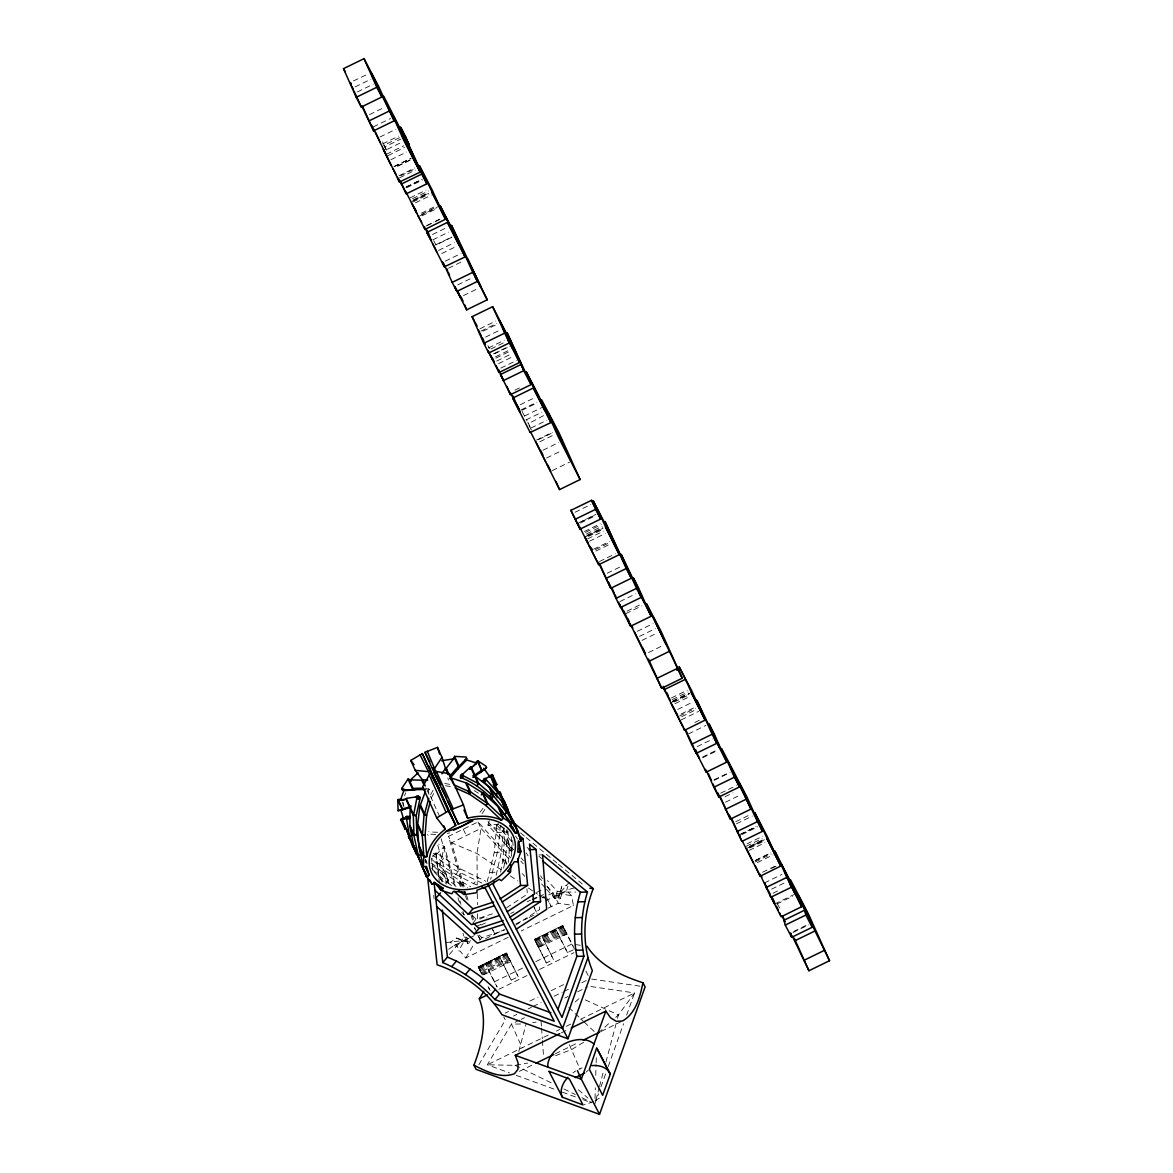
<?xml version="1.0" encoding="UTF-8"?>
<svg xmlns="http://www.w3.org/2000/svg" width="1173" height="1173" viewBox="0 0 1173 1173"><rect width="100%" height="100%" fill="white"/><g stroke="black" fill="none" stroke-linecap="round" stroke-linejoin="round"><path stroke-width="0.75" stroke-dasharray="5 3.75" d="M487.176 881.817L494.258 852.404L496.78 824.604M500.402 825.557L498.114 849.105L490.666 879.325M496.15 875.322L501.326 852.214L503.76 829.091M595.019 1098.617L595.356 1087.87M595.737 1075.348L596.075 1064.6M596.133 1062.811L596.295 1057.445M461.18 886.421L459.801 880.732L443.482 869.457L430.432 858.269M508.525 862.434L509.214 850.322L507.88 829.839M511.487 856.319L511.78 851.129L507 840.528L504.434 839.721L504.009 827.639M500.592 872.184L502.894 859.706L504.434 839.721L507.322 839.897L512.102 850.498L509.214 850.322L504.434 839.721M506.927 863.753L505.46 860.513L507 840.528M503.642 868.225L504.962 861.085L502.894 859.706L505.827 866.202M398.908 175.803L414.758 167.944M574.77 887.756L569.169 889.325L568.362 892.345L571.471 895.6L573.494 905.453L521.252 930.937M518.774 1051.536L526.091 1023.985M595.781 1100.494L599.007 1088.265M599.476 1086.521L603.626 1070.802M605.942 1062.078L617.027 1020.173M617.482 1018.413L618.406 1014.924L634.564 992.945L588.978 986.244M546.442 889.207L554.976 898.562L559.301 899.192L560.342 898.518L558.715 896.978L561.764 886.685L566.72 885.292M558.715 896.978L561.764 886.685M489.273 820.689L487.909 825.059L512.293 851.789M547.292 886.377L554.976 898.562L557.263 891.289L547.498 880.6M560.342 898.518L562.38 892.037L560.782 890.366M559.492 893.943L566.104 892.096L567.923 886.275M451.576 885.556L447.397 882.536L442.617 871.935L443.482 869.457L448.262 880.058L457.998 887.096M447.397 882.536L448.262 880.058L430.99 863.592M460.403 886.465L458.936 883.21L459.801 880.732L470.725 886.759M594.858 1103.984L598.523 1093.735M600.957 1086.902L605.855 1073.236M608.288 1066.404L623.567 1023.706M626.617 1015.158L634.564 992.945L577.556 1020.759M559.492 894.046L557.718 897.536L559.301 899.192M433.086 790.25L429.846 796.159L426.679 789.165L427.896 787.64L429.318 789.502L428.116 791.027L440.872 819.297M431.268 798.021L433.702 793.593M463.98 936.802L471.018 939.529L468.731 943.371L461.268 941.376L463.98 936.802L462.983 933.283M508.188 937.3L465.754 958.004L460.285 951.288L458.614 950.658L466.663 937.124M465.754 958.004L473.804 944.441M478.848 1064.747L505.372 1020.011L503.76 1016.903M431.649 868.592L433.233 866.246L431.18 861.7M448.262 880.058L446.678 882.404L441.898 871.803L443.482 869.457M482.088 813.607L485.695 808.256M467.103 941.67L463.467 940.805L457.191 945.218L450.168 942.491L456.429 938.077L467.103 941.67L467.543 943.81M449.523 954.441L457.191 945.218M432.602 856.803L436.092 852.654L460.461 868.9L485.695 881.202M432.734 870.146L431.429 858.181L438.893 863.856L443.555 858.343M438.893 863.856L455.798 874.413L460.461 868.9M455.798 874.413L473.628 883.636L478.291 878.122M472.66 923.268L476.165 919.133L495.197 912.917M479.61 940.409L481.942 937.638L504.287 930.35M554.976 898.562L569.213 882.345M436.033 854.868L444.332 846.305L438.717 844.135M598.347 1032.973L610.385 1022.138M615.737 1017.328L618.406 1014.924L585.18 999.851M586.045 1072.181L588.245 1070.245M575.166 1002.006L580.195 997.593M433.174 853.372L435.989 854.472L437.368 853.489L434.553 852.404M448.716 949.25L454.039 945.497L467.983 938.693M506.589 907.741L527.41 894.134L526.882 888.782M515.665 925.174L539.624 909.5L539.345 905.879M583.582 1042.313L571.647 1049.542L555.269 1055.773M595.019 1100.787L599.476 1098.119M463.071 887.155L448.526 836.349L477.998 821.95L510.783 857.874M464.112 886.583L451.576 842.786L481.033 828.387L508.965 858.988M353.454 80.937L367.838 74.119M355.111 86.919L370.932 79.192M357.384 91.934L373.19 84.207M369.48 114.631L383.718 107.696M373.293 126.919L390.682 118.429M379.964 137.021L395.785 129.294M382.721 143.854L398.541 136.127M399.553 137.652L383.747 145.364L386.269 150.232M386.518 150.1L385.023 146.757L400.829 139.044M387.413 149.22L401.65 142.27M386.416 154.25L403.805 145.76M388.102 155.598L404.612 147.387M390.873 159.733L406.694 152.021M393.923 166.639L411.327 158.15M394.319 166.507L410.125 158.795M410.183 159.983L395.946 166.918L410.198 160.115M400.711 175.73L414.934 168.795M399.67 177.753L415.491 170.041M406.371 186.844L422.192 179.117M405.917 187.255L421.737 179.542M406.723 187.739L422.544 180.026M410.183 197.841L426.004 190.129M412.559 198.706L428.38 190.994M413.16 200.011L427.397 193.061M414.26 200.143L428.482 193.208M411.826 201.448L428.57 193.442M413.087 201.932L428.893 194.205M415.447 202.826L431.253 195.114M421.459 213.149L435.696 206.199M421.591 214.322L437.412 206.595M419.729 215.935L437.118 207.445M422.089 215.788L436.327 208.838M425.902 226.022L433.819 222.166M435.403 221.389L440.139 219.072M427.28 225.465L433.614 222.386M435.198 221.609L439.934 219.292M432.485 234.527L446.722 227.577M432.822 239.849L448.643 232.122M435.96 244.717L451.781 237.005M451.766 237.313L435.96 245.025L432.588 238.544M438.555 250.421L454.362 242.708M441.737 253.544L455.974 246.594M445.197 261.227L461.018 253.5M448.497 268.206L462.734 261.271M457.763 284.878L472.001 277.928M463.526 295.567L477.763 288.617M479.992 328.763L495.798 321.05M480.945 331.094L496.766 323.367M482.924 331.211L497.161 324.276M485.578 337.091L499.815 330.141M488.437 347.97L504.258 340.258M490.901 348.982L505.138 342.047M493.466 353.85L509.287 346.138M494.859 353.616L509.097 346.68M495.475 356.841L509.712 349.906M495.856 358.117L510.094 351.167M496.722 361.049L510.959 354.099M498.54 363.63L512.777 356.68M500.856 368.087L516.677 360.375M514.918 390.125L519.668 387.808M520.269 404.714L534.507 397.779M521.12 409.876L536.941 402.163M521.824 410.359L536.061 403.424M524.404 416.063L541.809 407.574M526.003 419.949L541.823 412.236M543.554 415.638L528.085 423.878M531.017 427.998L546.823 420.286M536.516 440.066L552.336 432.353M538.744 439.494L552.982 432.544M539.888 441.722L554.111 434.772M543.026 450.183L558.832 442.47M546.559 458.027L560.797 451.077M552.248 470.608L569.638 462.133M575.034 512.264L590.84 504.537M578.568 522.879L595.957 514.39M581.28 521.765L595.517 514.815M580.503 523.011L594.74 516.076M584.418 531.472L600.239 523.759M585.547 532.337L601.353 524.624M586.339 533.979L602.16 526.266M586.94 535.284L602.761 527.571M585.591 536.721L603.039 528.217M588.098 535.665L602.336 528.715M588.435 536.428L602.673 529.478M587.644 538.876L603.45 531.164M589.476 541.208L605.283 533.495M593.655 549.184L609.476 541.471M595.371 549.594L609.608 542.644M595.869 551.061L610.107 544.111M599.476 561.515L615.297 553.803M607.189 573.245L621.426 566.295M619.931 601.558L635.737 593.831M627.071 611.118L641.308 604.183M625.883 613.626L641.69 605.913M637.291 631.323L653.112 623.611M639.549 636.338L655.37 628.611M641.998 640.399L656.235 633.449M648.581 652.511L662.818 645.561M671.381 697.95L687.202 690.237M672.173 699.592L687.994 691.879M672.774 700.897L688.595 693.17M672.29 701.791L689.68 693.316M672.364 702.041L689.753 693.551M674.284 702.041L688.507 695.09M675.062 703.712L689.299 696.762M677.759 709.401L691.997 702.451M681.073 714.02L695.31 707.084M679.636 715.97L695.442 708.257M681.704 716.674L695.941 709.724M681.22 719.899L698.624 711.41M694.812 722.495L701.131 719.401M688.478 733.902L705.882 725.413M697.129 746.673L712.935 738.961M702.686 757.01L716.923 750.075M702.642 757.743L716.879 750.808M714.108 779.825L728.345 772.875M714.21 780.309L730.017 772.596M720.662 793.168L736.571 785.499M725.017 796.746L732.92 792.889M479.845 919.192L486.106 916.142L486.971 917.931M536.53 892.477L542.791 889.413M725.53 802.171L739.767 795.235M476.238 926.655L482.807 923.444M527.146 901.817L530.431 900.219M532.073 899.412L538.642 896.216M480.959 925.116L487.22 922.066M532.601 899.926L543.554 894.588M510.695 913.488L513.95 911.905M542.776 897.844L545.9 896.319M548.729 894.94L552.952 892.873L571.471 895.6M469.625 937.901L474.566 935.482M545.357 900.952L569.169 889.325M485.534 938.723L504.669 929.383M516.047 923.825L527.425 918.283M529.052 917.491L537.175 913.518M548.128 908.181L558.304 903.21L573.494 905.453M735.779 821.687L750.016 814.751M736.497 823.798L752.318 816.071M740.046 834.414L755.852 826.701M741.175 834.062L756.981 826.349M741.966 834.546L757.787 826.833M483.804 974.763L510.563 961.713L506.325 953.004L478.173 966.86L480.607 972.065L508.774 958.326L518.217 976.684L511.164 980.129L499.669 956.963L511.164 980.129M574.55 949.206L566.119 932.828L537.952 946.582L538.348 947.447L566.896 934.221L562.659 925.526L534.492 939.265L546.383 962.945L553.421 959.514L541.926 936.347L553.421 959.514M506.457 953.194L478.173 966.86L481.531 973.414M562.791 925.717L534.507 939.368L538.73 947.96M478.335 967.241L506.34 953.106M534.668 939.764L562.673 925.629M481.619 973.443L478.54 967.27L506.721 953.532L518.217 976.684M546.383 962.945L534.888 939.778L563.055 926.04L573.011 946.112M478.628 967.901L506.501 953.502M534.961 940.423L562.835 926.025M479.024 968.781L507.191 955.042L506.795 954.162M535.357 941.289L563.524 927.55L563.128 926.67M479.508 969.807L507.674 956.068L507.191 955.042M535.841 942.33L564.022 928.591L563.524 927.55M480.05 970.936L508.217 957.197L507.674 956.068M536.384 943.444L564.55 929.705L564.022 928.591M536.941 944.588L565.107 930.834L566.896 934.221M481.135 973.135L509.302 959.397M537.483 945.643L565.65 931.905M747.01 843.871L762.831 836.158M481.619 974.059L509.786 960.32L510.563 961.713M482 974.924L489.053 971.493L488.657 970.628L489.434 972.021L485.593 963.839L497.088 986.992L489.053 971.493M503.129 964.631L510.182 961.186M538.348 947.447L545.386 944.016M573.142 949.895L567.497 952.637L559.462 937.139L566.515 933.708M746.233 846.29L762.039 838.578M750.002 846.041L764.239 839.106M749.503 846.95L763.74 840M747.069 848.255L764.503 839.751M749.576 847.199L763.814 840.249M749.914 847.962L764.151 841.012M749.107 850.41L764.928 842.698M494.405 981.83L523.363 967.71M535.87 961.596L571.867 944.03L580.298 945.277M755.764 860.19L770.001 853.24M755.133 860.718L770.954 853.006M755.265 861.891L771.086 854.179M757.347 862.595L773.154 854.882M498.906 989.279L528.29 974.939M539.712 969.367L573.993 952.637M762.538 872.272L775.192 866.099M771.585 868.401L776.321 866.085M764.517 882.902L781.922 874.413M505.196 1013.105L508.496 1011.493M529.859 1001.068L538.084 997.065M551.237 990.642L564.389 984.235M771.599 889.163L785.837 882.213M513.495 1016.053L516.75 1014.469M528.129 1008.912L531.384 1007.328M532.997 1006.537L541.134 1002.578M554.125 996.229L562.248 992.27M563.876 991.478L568.758 989.103M581.749 982.754L586.632 980.379M773.007 893.254L779.327 890.16M519.551 1020.114L511.472 1024.058L487.308 1064.791L509.493 1072.884M521.164 1019.337L524.39 1017.753M564.756 998.062L567.981 996.493M577.673 991.757L587.365 987.036M774.796 903.928L793.769 894.662M776.849 904.016L792.669 896.289M548.246 1035.07L487.308 1064.791L515.123 1065.319L527.674 1063.046M556.383 1031.096L559.638 1029.498M566.163 1026.331L571.046 1023.941M561.383 1032.826L566.324 1030.407M793.696 931.45L807.933 924.5M792.948 932.535L808.769 924.823M519.39 1071.316L534.126 1064.131M555.401 1053.75L578.304 1042.577M601.221 1031.39L620.854 1021.815M593.538 1101.682L584.345 1104.658M497.176 824.311L498.628 823.901M532.747 1022.695L536.076 1022.05M447.25 833.329L449.758 832.933M445.564 942.667L471.018 939.529M498.95 824.179L487.909 825.059L509.097 833.504M496.648 832.434L503.701 832.229M494.258 852.404L501.326 852.214M539.037 854.97L542.571 854.868M490.05 872.389L497.103 872.184M520.607 1024.014L511.472 1024.058L522.176 1047.782M566.104 892.096L575.796 892.052M429.318 789.502L425.344 788.095M435.696 834.443L427.456 833.974L428.072 835.337M557.263 891.289L562.38 892.037M591.661 979.059L641.543 986.39M444.758 783.476L451.253 784.62M445.447 785.705L451.957 786.848M454.039 945.497L457.529 946.42L458.614 950.658M509.214 850.322L511.78 851.129M502.894 859.706L505.46 860.513M516.325 1075.377L553.876 1089.057M562.41 1092.166L576.075 1097.151M582.908 1099.629L591.441 1102.752M456.429 938.077L463.467 940.805M481.942 883.034L455.007 870.131L432.676 855.249M473.628 883.636L477.015 885.043M515.123 1065.319L552.542 1083.471M563.934 1088.999L575.327 1094.512M581.837 1097.679L591.603 1102.415M459.713 883.166L467.514 887.477M474.141 790.558L479.83 794.121M501.194 869.794L476.986 853.548L451.576 842.786L448.526 836.349M510.284 875.879L517.85 880.952M528.451 888.064L537.527 894.149M539.037 895.175L543.583 898.21M442.617 871.935L458.936 883.21M520.563 832.903L524.786 836.393M526.178 837.566L557.072 863.137M558.48 864.296L582.351 884.061M500.358 825.337L507.381 831.158M527.058 847.434L531.266 850.924M499.581 825.323L507.777 832.112M463.716 940.775L468.174 941.215L468.731 943.371M431.459 862.859L441.898 871.803M578.289 1089.761L587.952 1098.06M538.979 856.261L541.721 858.636M479.244 935.204L481.942 937.638M432.91 869.75L446.678 882.404M461.751 912.462L464.42 914.925M438.687 876.598L446.59 884.017M472.235 915.453L476.165 919.133M443.145 881.715L432.588 870.131M568.861 1007.519L582.937 1020.847M584.213 1022.05L594.462 1031.741M496.282 824.472L513.363 843.182M487.968 821.672L513.715 849.882M521.076 857.947L523.525 860.63M538.231 876.759L541.911 880.791M546.823 886.158L552.952 892.873L558.304 903.21M520.841 861.143L523.275 863.812M541.559 883.856L545.225 887.873M522.322 873.636L524.756 876.29M542.967 896.26L546.603 900.248M427.148 863.416L424.978 860.718L426.342 863.753M515.607 836.114L517.528 839.15M526.164 852.859L528.085 855.909M540.577 875.718L542.498 878.753M522.19 411.562L527.029 420.755M528.994 425.564L531.237 429.875M382.501 141.889L385.023 146.757M527.777 422.177L531.824 429.992M777.303 903.606L780.5 909.764M585.84 971.009L588.26 975.672M546.677 897.785L551.266 906.656L548.187 900.234M534.111 907.609L536.413 912.051L534.111 907.11M492.631 929.705L494.918 934.133L492.631 929.324M477.778 935.101L480.08 939.529M488.027 986.552L489.376 989.147M442.104 881.92L438.086 873.929L444.332 846.305L455.916 886.759M567.497 952.637L556.017 929.471L559.462 937.139M488.511 987.343L490.035 990.437M487.939 345.58L489.434 348.586M564.55 929.705L565.107 930.834M508.217 957.197L508.774 958.326M478.54 936.201L480.08 939.397M477.998 821.95L481.033 828.387L476.986 853.548L477.235 884.589M569.345 1044.674L580.078 1069.336M463.276 829.164L466.311 835.601M474.596 927.462L476.883 932.286M474.522 928.122L475.006 929.163M563.055 926.04L563.451 926.905L535.284 940.658L534.888 939.778M504.962 861.085L506.428 864.34M506.721 953.532L507.103 954.397L478.936 968.136L478.54 967.27M459.801 880.732L462.734 887.228M402.09 801.936L404.011 806.218M425.344 859.091L426.825 862.375M447.807 777.919L448.511 780.148M466.619 895.351L468.115 900.6M472.132 914.617L474.141 921.626M465.578 895.923L466.575 899.427M471.091 915.189L473.1 922.198M459.948 900.835L460.945 904.354M462.968 911.377L463.965 914.896M441.151 838.754L455.051 887.301M458.027 897.697L459.508 902.902M437.808 845.352L448.878 884.031M460.71 939.192L461.268 941.376M436.092 852.654L439.406 883.108M435.989 854.472L438.761 879.955M433.687 895.336L434.083 898.958M425.711 859.648L426.107 863.269M512.674 840.44L513.231 847.522M541.061 1021.082L541.442 1026.404M541.559 1028.178L542.307 1038.823M542.425 1040.598L543.554 1056.58M511.208 836.833L512.102 850.498M506.956 829.531L507.322 839.897M477.308 893.723L477.396 904.676M477.484 913.811L477.528 919.28M483.012 808.226A44.838 33.269 -24.3 0 1 479.742 812.508M437.632 832.229A44.838 33.269 -24.3 0 1 428.688 831.54M403.292 806.306A44.838 33.269 -24.3 0 1 403.307 802.669M404.553 795.895A44.838 33.269 -24.3 0 1 405.638 792.787M572.952 1072.84A26.656 17.771 -27.4 0 1 575.84 1070.934M578.905 1069.263A26.656 17.771 -27.4 0 1 582.087 1067.885"/><path stroke-width="1.5" d="M423.409 866.818L423.761 857.096L418.629 845.718L423.409 866.818L426.415 866.334L429.201 875.234L426.268 876.334L413.556 845.454L426.547 876.876L432.251 884.339L434.904 882.712L443.159 888.24L441.576 890.586L451.825 893.797L453.408 891.436L464.933 892.11L464.845 894.544L476.883 892.638L476.971 890.204L488.686 885.835L499.273 879.31L501.34 880.703L510.108 872.463L508.041 871.084L514.361 861.7L517.234 861.876L520.695 851.979L517.806 851.818L518.158 842.082L521.091 840.997L518.319 832.097L515.387 833.182L509.683 825.719L511.868 823.666L498.481 806.76L503.613 818.138L501.414 820.191A47.976 35.586 -24.3 0 0 467.616 818.226L463.452 804.854L449.406 773.769L436.4 771.467L434.098 772.596L458.35 824.15L467.924 820.587A44.838 33.269 -24.3 0 1 514.229 838.592A44.838 33.269 -24.3 0 1 487.616 883.768L476.663 887.844A44.838 33.269 -24.3 0 1 432.016 873.87A44.838 33.269 -24.3 0 1 447.074 830.748L455.74 825.425L422.339 753.594L410.77 760.427L415.257 770.353L423.834 781.57L421.767 780.192L409.142 779.854L411.21 781.233L410.594 779.869L408.028 779.063L401.709 788.447L404.274 789.253L400.829 799.136L397.808 799.619L398.072 810.704L410.579 807.581M447.573 773.857L446.239 768.256L454.406 757.773L458.262 766.336L458.174 768.77L449.714 778.593M441.664 760.749L453.702 758.843L454.567 756.365L466.092 757.04L466.707 758.403L459.039 766.292L458.174 768.77L465.842 760.881L465.226 759.518L475.476 762.729L477.66 760.661L485.915 766.189L486.531 767.553L484.346 769.605L473.276 777.362L474.141 774.884L470.578 766.966L462.617 774.209L463.32 775.764L462.455 778.227L460.49 777.89L460.578 775.456L461.839 774.253L462.455 778.227C486.883 788.315 503.686 810.279 515.387 833.182L518.041 831.554L507.191 812.713L502.411 802.097L512.909 820.176L518.319 832.097M461.839 774.253L462.455 778.227M481.253 795.001L482.836 792.655L497.865 806.467L502.997 817.845L501.414 820.191L486.033 805.602L469.713 794.326L469.801 791.892L465.696 782.787L450.505 777.714M557.864 1009.498L576.852 956.376C572.835 935.174 574.184 912.873 580.386 892.228L542.527 860.879M494.229 881.612L493.276 884.75L562.028 1017.387L583.919 956.171C579.887 934.984 581.251 912.667 587.438 892.023L542.571 854.868L546.677 909.31L516.296 929.163M519.595 362.501L498.965 319.496L510.343 341.666L505.856 332.252L492.645 306.666L472.074 316.695L483.76 343.337L488.76 352.97L509.317 342.941L508.305 340.493L519.595 362.501L499.038 372.53L487.733 350.536L488.76 352.97M492.645 306.666L509.317 342.941M510.988 864.97L510.592 871.891L508.041 871.084M422.529 834.546L424.054 814.561L419.949 805.455L417.735 823.93L422.529 834.546L425.095 835.337L426.767 856.613L423.761 857.096M406.694 818.358L405.99 816.819L408.878 816.98L409.582 818.534L406.694 818.358L406.899 816.364L409.788 816.54L409.582 818.534L406.562 819.003L405.873 817.464L401.943 819.282L409.377 835.733L412.383 835.249L411.826 831.906M587.057 946.274C599.579 965.57 621.734 975.892 642.951 982.769C639.989 996.786 635.898 1013.413 622.482 1021.009L616.397 1021.36L610.678 1017.929L605.855 1011.126L571.266 1028.003M445.52 219.38C420.99 169.777 433.834 195.114 425.696 178.487L419.479 165.76L432.031 189.718L438.863 204.659L431.649 191.654L432.06 192.665L445.549 219.219L424.963 229.424L424.127 227.019M619.3 554.653C594.77 505.05 607.614 530.387 599.476 513.759L593.289 500.9L607.394 528.246L612.643 539.932L605.429 526.926L619.3 554.653L598.729 564.697L588.699 545.005M663.185 686.322L664.754 689.401L685.311 679.372L679.094 666.645L691.645 690.604L698.478 705.53L691.264 692.539L691.674 693.551L705.164 720.09L684.577 730.295L683.742 727.89M780.763 866.187C756.248 816.584 769.077 841.921 760.954 825.293L754.723 812.566L767.289 836.525L774.121 851.466L766.907 838.46L767.318 839.472L780.807 866.026L760.207 876.231L755.309 865.85M413.629 814.824L416.796 798.461L416.092 796.907L406.195 798.373L409.773 806.291L411.078 805.91L410.462 807.83L413.629 814.824L416.195 815.631L416.84 834.633L421.283 854.956L418.35 856.055M443.834 825.836L445.3 829.106A47.976 35.586 -24.3 0 0 426.767 856.613L423.893 856.451L418.746 845.059L417.412 824.575L422.207 835.176L425.095 835.337L426.62 815.352L424.553 813.974L428.731 798.373M430.344 801.496L426.62 815.352L424.054 814.561M465.842 760.881L466.707 758.403M462.617 774.209L460.49 777.89M470.578 766.966L469.713 769.444L477.675 761.732L481.531 770.309L479.948 772.655L486.531 767.553M455.197 787.86L469.713 794.326L470.578 791.863L466.473 782.758L482.118 792.523L486.898 803.138L486.033 805.602L487.616 803.256L482.836 792.655M474.141 774.884L472.954 775.72L474.845 776.423L477.998 783.417L477.132 785.895L478.716 783.549L475.564 776.555L488.965 786.76L493.071 795.866L491.487 798.212L490.123 795.177M464.933 892.11L464.068 894.588L458.511 890.571M587.908 957.681L562.6 1028.442L494.068 1003.472M427.69 877.771L437.133 964.793C463.262 973.59 487.323 991.112 501.912 1014.704L567.952 1038.779L592.336 970.599C581.559 944.764 583.186 914.412 593.245 888.635L511.648 821.085M483.789 991.302L479.317 998.839C487.719 1020.349 481.854 1044.425 473.951 1065.216L476.106 1069.365L599.535 1114.35L645.106 986.918L642.951 982.769M605.855 1011.126L581.324 1079.219L599.535 1114.35M596.72 1047.87L589.345 1069.277L602.658 1095.318L610.253 1074.248L597.57 1049.483M425.418 791.335L420.447 804.869L424.553 813.974M416.796 798.461L419.348 799.268L417.28 797.875L418.233 796.115L420.301 797.493L416.195 815.631L413.307 815.47L410.139 808.476L409.846 825.352L413.966 834.458L416.84 834.633L413.834 835.103L409.729 825.997L413.483 844.839L418.277 855.44L421.283 854.956M434.303 781.658L438.937 788.212L431.488 773.857L429.201 774.986L422.691 786.804L436.723 817.889L445.3 829.106M499.038 372.53L498.305 370.463M770.588 896.319L781.13 916.787L801.745 906.67L781.071 863.768L792.449 885.938L787.963 876.524L774.752 850.924L791.423 887.213L770.866 897.242L759.899 874.061M432.573 769.18L424.949 752.318L437.5 747.392L441.986 757.318L434.86 768.051L432.573 769.18L439.186 781.936M441.898 773.828L445.447 768.462L448.306 774.781M473.54 766.233L477.675 761.732M473.276 777.362L474.86 775.001L481.531 770.309M497.425 797.64L495.636 794.634L497.836 792.567L493.246 784.194L493.98 784.033L490.402 776.115L485.725 778.505L486.414 780.045L484.229 782.112L482.514 781.057L485.109 778.212L485.813 779.766L484.229 782.112L488.789 787.112M404.802 828.798L405.594 827.801L402.016 819.898L400.931 820.22M440.462 892.873L435.799 898.386L474.391 933.899L503.965 924.251M482.088 887.155L485.461 888.562L554.213 1021.199L494.918 999.587C480.519 983.722 462.529 970.936 442.778 962.608L434.039 882.111L468.262 914.295L472.924 908.782L493.613 902.022M442.778 962.608L447.441 957.095L442.324 910.057M474.391 933.899L479.053 928.386L503.202 920.512M451.766 966.567L456.429 961.054C472.352 969.763 487.513 980.393 499.581 994.074L550.885 1012.768M465.432 974.528L470.094 969.015M478.716 984.162L483.379 978.649M490.769 994.909L495.431 989.396M494.918 999.587L499.581 994.074M449.802 776.159L458.262 766.336M410.594 779.869L418.101 772.816M491.487 798.212L493.686 796.144L489.581 787.039L501.941 801.672L506.736 812.273L504.537 814.341L507.191 812.713M435.388 883.254L440.975 890.292L443.159 888.24M500.006 898.973L520.577 885.527L527.63 885.322L523.026 838.695L518.935 835.293M502.191 901.949L527.63 885.322M507.249 911.714L534.463 893.929L529.536 844.091L536.061 849.472L540.577 901.612L511.78 920.438M509.625 917.433L533.51 901.817L540.577 901.612M400.931 810.352L403.248 817.772L400.594 819.399L405.081 829.326M436.723 817.889L448.291 811.071L431.488 773.857M514.698 826.364L504.009 800.47L495.138 786.013L498.29 792.992L495.636 794.634L492.22 790.881M426.547 876.876L429.201 875.234L425.902 866.788M584.565 1073.075L575.269 1077.606M405.99 816.819L406.899 816.364M408.878 816.98L409.788 816.54M394.187 120.819L370.859 72.447L381.855 97.007L361.284 107.036L356.24 97.3L343.484 68.679L364.041 58.65L378.791 86.699L394.187 120.819L373.63 130.848L361.607 105.658M356.24 97.3L376.797 87.271L364.041 58.65M368.571 121.112L389.143 111.083M371.914 125.628L399.421 182.02L420.154 172.123L401.694 134.587L413.292 157.255L403.893 135.936L383.747 96.259L404.069 140.936L420.154 172.123M401.239 184.102L421.796 174.073L406.386 139.968L426.84 183.809L406.283 193.853L399.025 179.234M426.899 232.43L447.456 222.386L459.127 245.054L440.286 205.905L453.174 230.729L465.065 256.916L444.303 266.872L426.899 232.43L431.253 240.612M456.854 291.432L452.177 282.385L472.734 272.356L451.473 225.26L487.22 299.804L466.663 309.833L454.596 286.417L456.854 291.432L477.426 281.403L475.153 276.388L487.22 299.804M483.76 343.337L504.331 333.308M500.446 374.539L521.003 364.51L524.082 370.477L507.015 332.546L531.076 384.627L510.504 394.656L500.446 374.539L503.452 380.243M503.173 380.712L523.73 370.683L521.003 364.51M512.762 398.072L533.319 388.028L544.99 410.697L526.134 371.548L539.023 396.371L550.929 422.559L530.152 432.514L512.762 398.072L520.006 412.339M531.34 433.365L559.565 489.581L580.122 479.552L558.861 432.456L541.677 399.846L557.776 435.828L580.122 479.552M570.928 510.358L591.5 500.328L596.544 510.064L600.62 519.082L580.063 529.111L570.928 510.358L580.063 529.111M575.005 519.375L595.576 509.346L591.5 500.328M605.693 578.568L626.25 568.538L604.989 521.442L631.294 578.274L610.737 588.303L598.362 562.336M620.649 607.438L615.957 598.391L636.528 588.362L621.118 554.243L644.476 602.629L633.42 577.981L638.479 587.717L651.147 616.236L630.59 626.265L618.347 602.321L620.649 607.438L641.206 597.409L638.904 592.292L651.147 616.236M648.874 661.337L669.431 651.308L682.246 678.229L661.675 688.258L630.077 623.567M422.339 753.594L429.948 770.441L427.661 771.57L415.257 770.353M656.631 678.522L677.188 668.493M676.689 670.15L679.841 668.61M482.514 781.057L483.525 780.558M450.901 809.795L463.452 804.854M453.658 830.205L472.866 820.821M696.263 753.33L691.586 744.283L712.143 734.254L696.733 700.134L720.09 748.521L709.049 723.873L714.093 733.609L726.761 762.127L706.205 772.157L693.961 748.213L696.263 753.33L716.835 743.286L714.518 738.184L726.761 762.127M717.935 793.007L730.383 819.135L750.94 809.106L728.213 761.907L739.459 786.951L718.902 796.995L713.858 787.244L734.415 777.215L721.63 748.491L747.069 797.229L762.465 831.349L741.908 841.378L729.371 815.074M725.325 809.399L745.896 799.356M736.864 831.642L757.421 821.613L739.723 783.96L750.94 809.106M479.317 998.839L487.469 994.851M765.866 887.609L786.438 877.58M829.516 960.702L811.1 922.96L812.2 927.3L791.643 937.33L785.28 925.072L783.931 920.277L804.487 910.248L805.558 911.788L790.587 879.897L808.256 913.62L829.516 960.702L808.959 970.745L792.156 935.819M473.951 1065.216C486.121 1071.33 500.739 1078.999 514.478 1073.706L517.894 1069.424L518.143 1063.09L515.284 1055.319L559.741 1033.633M785.28 925.072L805.851 915.043L804.487 910.248M535.753 1063.325L553.759 1054.542M583.216 1040.172L599.579 1032.196M794.766 940.819L815.323 930.79M803.637 960.482L824.208 950.453M489.434 775.72L492.367 774.62L496.853 784.546L493.921 785.646L496.575 784.019L494.434 784.458L490.871 776.541L492.704 775.441L490.05 777.083L484.684 769.488M402.016 819.898L404.949 818.798L401.943 819.282M421.869 863.929L412.222 845.249L406.298 829.355L409.45 836.349L412.383 835.249M505.46 811.203L508.393 810.118M468.262 914.295L494.39 905.761M499.434 915.527L471.502 924.647L434.919 890.248M508.481 932.975L477.279 943.165L436.679 906.538M496.853 784.546L495.754 784.884L495.138 783.52M404.949 818.798L403.864 819.135L403.248 817.772M402.427 808.901L409.45 806.921L405.873 799.018L398.556 800.338L402.427 808.901L405.301 809.077L398.072 810.704M398.556 800.338L404.362 799.971M517.806 851.818L520.827 851.334L518.422 840.777M417.28 797.875L416.591 796.32L418.233 796.115M416.092 796.907L420.301 797.493M401.709 788.447L402.324 789.81L425.652 789.532M519.492 838.798L523.026 838.695M528.994 849.677L536.061 849.472M580.386 892.228L587.438 892.023M577.673 901.905L584.726 901.7M575.225 917.711L582.292 917.521M574.521 934.192L581.573 933.987M575.635 950.262L582.688 950.071M576.852 956.376L583.919 956.171M409.142 779.854L413.013 788.417L423.585 788.139M427.72 780.221L422.412 779.708L425.271 786.027M589.858 888.269L593.245 888.635M460.578 775.456L462.543 775.793M402.324 789.81L404.89 790.617L415.081 789.796L413.013 788.417M465.065 256.916L447.456 222.386M550.929 422.559L533.319 388.028M515.284 1055.319L581.324 1079.219L577.453 1070.641M548.832 1071.228L569.404 1079.013L582.981 1104.907L562.278 1097.151A26.656 17.771 -27.4 0 1 567.908 1077.283M447.441 957.095L456.429 961.054M453.672 784.708L469.801 791.892M463.32 775.764L477.998 783.417M484.097 778.711L485.813 779.766M503.613 818.138L511.868 823.666M416.591 796.32L418.658 797.713M470.578 791.863L486.898 803.138M531.076 384.627L523.73 370.683M510.387 394.568L506.927 386.46M478.716 783.549L493.071 795.866M343.484 68.679L345.419 71.978M473.731 923.488L479.053 928.386M454.494 891.451L472.924 908.782M487.616 803.256L502.997 817.845M669.431 651.308L646.44 603.596L660.971 631.147L682.246 678.229M486.414 780.045L497.836 792.567M783.931 920.277L784.986 921.817L781.863 915.644M493.686 796.144L506.736 812.273M429.699 774.239L420.051 754.723M431.737 776.907L437.397 784.796L429.948 770.441M410.77 760.427L413.996 764.635M424.963 229.424L405.887 191.712M598.729 564.697L579.653 526.985M705.134 720.266C680.575 670.56 693.478 696.073 685.311 679.372M684.577 730.295L663.947 688.918L665.267 690.985M760.207 876.231L742.289 841.041M447.397 269.658L446.928 268.984L447.573 270.67M801.702 906.758L790.411 884.765L791.423 887.213M500.842 793.476L499.771 791.819L506.457 808.314M472.074 316.695L474.361 320.728M413.776 846.026L408.409 836.393L409.069 838.255M498.29 792.992L508.114 809.575M412.5 845.777L416.972 853.314M791.247 934.119L790.543 932.99L791.643 937.33M429.787 767.948L428.629 765.94L455.74 825.425L448.291 811.071M421.4 865.498L427.734 876.495M429.538 879.633L432.251 884.339M418.204 216.067L421.679 222.24M698.888 757.567L699.519 758.55L698.111 755.251M350.434 82.609L350.932 83.488M589.96 546.354L591.779 549.565M675.809 711.952L677.613 715.178M413.028 205.216L416.195 211.081M588.391 543.422L584.872 536.955L588.142 543.891M668.713 697.349L670.399 700.486M671.85 704.636L675.018 710.501M393.087 168.809L396.049 174.454M753.447 862.873L746.336 848.49M475.05 322.062L477.132 326.065M596.852 1048.427L610.253 1074.248M376.797 87.271L381.855 97.007M421.796 174.073L426.84 183.809M472.734 272.356L477.426 281.403M595.576 509.346L600.62 519.082M626.25 568.538L631.294 578.274M636.528 588.362L641.206 597.409M712.143 734.254L716.835 743.286M734.415 777.215L739.459 786.951M757.421 821.613L762.465 831.349M805.851 915.043L812.2 927.3M426.84 230.934L430.198 237.415M512.704 396.577L519.404 409.524M540.68 450.505L542.835 454.655M424.318 226.8L431.063 239.805M510.182 392.442L520.299 411.958M546.559 463.467L550.665 471.385L547.82 465.094M424.949 752.318L429.919 761.893M434.098 772.596L440.711 785.353M487.616 883.768L567.952 1038.779M549.169 1071.682L562.556 1097.532M545.738 461.898L535.9 441.84M666.484 692.217L668.317 695.765M390.961 165.188L383.38 149.601M782.391 915.922L784.268 919.573M696.601 753.139L697.964 755.823M416.782 213.354L413.805 207.504M682.921 726.307L670.707 702.568M436.664 251.696L432.764 243.823M512.836 395.829L514.595 399.275M482.162 337.501L483.569 340.273M426.987 230.187L428.731 233.632M766.746 887.287L764.517 882.902L765.339 884.706M768.212 890.204L770.309 894.354M483.159 340.097L485.373 344.481M479.772 332.765L481.355 335.918M387.53 157.637L383.439 149.367M770.676 896.011L774.796 903.928L771.673 897.081M619.461 604.183L623.904 612.673L621.221 606.529M487.968 350.522L492.689 359.656L490.959 355.668M772.743 898.547L774.635 902.404M455.109 286.96L460.359 297.106L457.602 290.581M413.248 206.389L411.503 202.694M492.543 358.146L494.361 361.929M380.36 142.563L375.624 132.432M693.566 746.996L688.419 735.838M776.467 906.201L778.139 909.735M439.025 781.423L440.007 783.535M457.367 822.053L458.35 824.15L447.866 801.012M614.887 594.55L616.631 598.333M496.032 365.463L497.469 368.571M766.072 886.289L767.523 889.486M634.593 632.115L645.429 654.05L642.863 648.024M461.048 296.784L463.042 301.138M612.101 588.406L614.197 593.01M397.544 177.284L399.597 182.152M794.297 938.268L808.959 970.745M761.468 876.128L761.864 877.023M731.644 818.637L741.908 841.378M722.641 801.995L730.383 819.135M711.556 780.734L708.345 773.564M713.023 783.989L718.902 796.995M706.117 770.118L713.858 787.244M685.56 729.503L687.715 734.298M684.973 729.665L691.586 744.283M648.478 659.035L661.675 688.258M623.904 611.03L626.91 617.672M608.626 582.145L615.957 598.391M600.473 565.577L610.737 588.303M555.899 481.458L559.565 489.581M498.584 369.451L502.748 378.688M482.426 338.63L483.232 340.434M443.379 262.899L452.177 282.385M401.151 182.475L406.283 193.853M362.618 106.479L373.63 130.848M354.143 91.215L361.284 107.036M512.454 826.686L514.654 831.569M483.731 768.242L484.346 769.605M519.36 848.079L520.827 851.334M519.228 848.739L520.695 851.979M477.66 760.661L482.147 770.588M475.476 762.729L476.091 764.092M471.297 767.098L474.86 775.001M454.567 756.365L459.039 766.292M468.35 791.291L469.713 794.326M446.239 768.256L449.098 774.576M451.136 779.107L453.027 783.3M463.921 810.044L467.616 818.226M427.251 751.204L436.341 772.831M436.4 771.467L453.203 808.681M432.808 767.641L434.875 772.23M436.253 775.294L440.564 784.84L439.875 782.611M442.03 788.08L446.664 798.27M434.802 780.925L436.341 784.326M429.201 774.986L446.004 812.185M421.767 780.192L423.908 784.928M408.028 779.063L412.515 789.004M400.829 799.136L401.445 800.499M438.775 885.424L440.975 890.292M397.808 799.619L402.295 809.546M425.52 867.111L427.72 871.994M720.149 796.467L721.938 800.441M695.56 749.576L697.466 753.828M352.105 86.699L353.425 89.632M627.79 618.479L629.417 622.13M627.658 619.344L630.59 626.265M779.576 912.843L780.412 914.72M448.233 272.165L449.552 275.156M478.54 329.98L479.361 331.856M351.445 85.233L350.302 82.477M442.5 262.004L444.508 266.945M464.699 304.863L466.663 309.833M705.046 769.195L706.205 772.157M739.796 835.44L740.31 836.672M578.318 523.906L578.846 525.137M769.84 894.794L770.866 897.242M632.335 626.925L632.775 628.024M591.471 548.304L591.984 549.536M513.188 820.719L521.091 840.997M504.287 801.012L511.164 819.018M409.45 836.349L416.342 854.355M530.064 431.693L530.357 432.588M492.367 774.62L494.683 782.039M449.406 773.769L451.4 780.133M441.986 757.318L446.151 770.69M437.5 747.392L439.582 754.078M413.834 835.103L418.277 855.44M406.562 819.003L409.377 835.733M517.923 858.621L520.577 885.527M532.894 894.632L533.51 901.817M422.207 835.176L423.893 856.451M413.307 815.47L413.966 834.458M471.561 820.206A44.838 33.269 -24.3 0 1 461.663 826.291L450.711 830.381A44.838 33.269 -24.3 0 1 445.887 831.437M547.762 1066.638A26.656 17.771 -27.4 0 1 565.459 1043.34A26.656 17.771 -27.4 0 1 594.022 1044.073M591.852 1065.597A26.656 17.771 -27.4 0 1 610.165 1073.794M556.281 431.078L571.222 461.356L556.281 431.078M665.985 644.021L652.76 616.441L665.985 644.021M406.972 144.22L393.849 116.889L406.972 144.22M467.954 259.614L467.484 258.954L480.915 287.077L467.954 259.614M797.728 894.442L811.936 923.283L797.728 894.442M548.641 413.849L561.999 440.931L548.641 413.849M446.341 217.914L445.843 217.137L454.948 235.465L446.341 217.914M532.205 383.556L531.706 382.779L540.797 401.107L532.205 383.556M513.246 349.627L502.982 328.601L513.246 349.627M795.353 893.885L785.089 872.873L795.353 893.885M405.579 136.728L400.536 126.992L409.348 145.071L405.579 136.728"/></g></svg>
